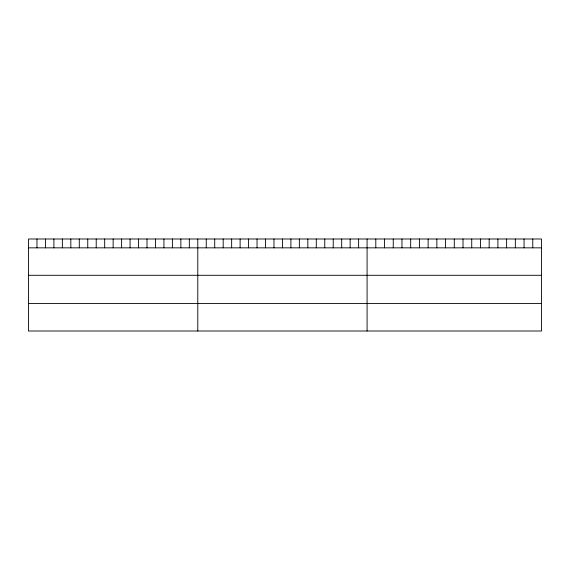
<?xml version="1.0" encoding="UTF-8"?>
<svg xmlns="http://www.w3.org/2000/svg" width="570" height="570" viewBox="0 0 570 570"><rect width="100%" height="100%" fill="white"/><g stroke="black" fill="none" stroke-linecap="round" stroke-linejoin="round"><path stroke-width="0.85" d="M541.5 247.843L541.5 331.006L28.5 331.006L28.5 238.994L541.5 238.994L541.5 247.843L28.5 247.843M28.5 275.289L541.5 275.289M28.5 303.561L541.5 303.561M532.779 238.994L532.779 247.843M524.058 238.994L524.058 247.843M515.337 238.994L515.337 247.843M506.616 238.994L506.616 247.843M497.895 238.994L497.895 247.843M489.174 238.994L489.174 247.843M480.453 238.994L480.453 247.843M471.732 238.994L471.732 247.843M463.011 238.994L463.011 247.843M454.29 238.994L454.29 247.843M445.569 238.994L445.569 247.843M436.848 238.994L436.848 247.843M428.127 238.994L428.127 247.843M419.406 238.994L419.406 247.843M410.685 238.994L410.685 247.843M401.964 238.994L401.964 247.843M393.243 238.994L393.243 247.843M384.522 238.994L384.522 247.843M375.801 238.994L375.801 247.843M367.08 238.994L367.08 331.006M358.615 238.994L358.615 247.843M350.151 238.994L350.151 247.843M341.687 238.994L341.687 247.843M333.222 238.994L333.222 247.843M324.757 238.994L324.757 247.843M316.293 238.994L316.293 247.843M307.829 238.994L307.829 247.843M299.364 238.994L299.364 247.843M290.899 238.994L290.899 247.843M282.435 238.994L282.435 247.843M273.971 238.994L273.971 247.843M265.506 238.994L265.506 247.843M257.041 238.994L257.041 247.843M248.577 238.994L248.577 247.843M240.113 238.994L240.113 247.843M231.648 238.994L231.648 247.843M223.184 238.994L223.184 247.843M214.719 238.994L214.719 247.843M206.255 238.994L206.255 247.843M197.79 238.994L197.79 331.006M189.326 238.994L189.326 247.843M180.861 238.994L180.861 247.843M172.397 238.994L172.397 247.843M163.932 238.994L163.932 247.843M155.468 238.994L155.468 247.843M147.003 238.994L147.003 247.843M138.538 238.994L138.538 247.843M130.074 238.994L130.074 247.843M121.61 238.994L121.61 247.843M113.145 238.994L113.145 247.843M104.68 238.994L104.68 247.843M96.216 238.994L96.216 247.843M87.752 238.994L87.752 247.843M79.287 238.994L79.287 247.843M70.823 238.994L70.823 247.843M62.358 238.994L62.358 247.843M53.894 238.994L53.894 247.843M45.429 238.994L45.429 247.843M36.965 238.994L36.965 247.843"/></g></svg>
